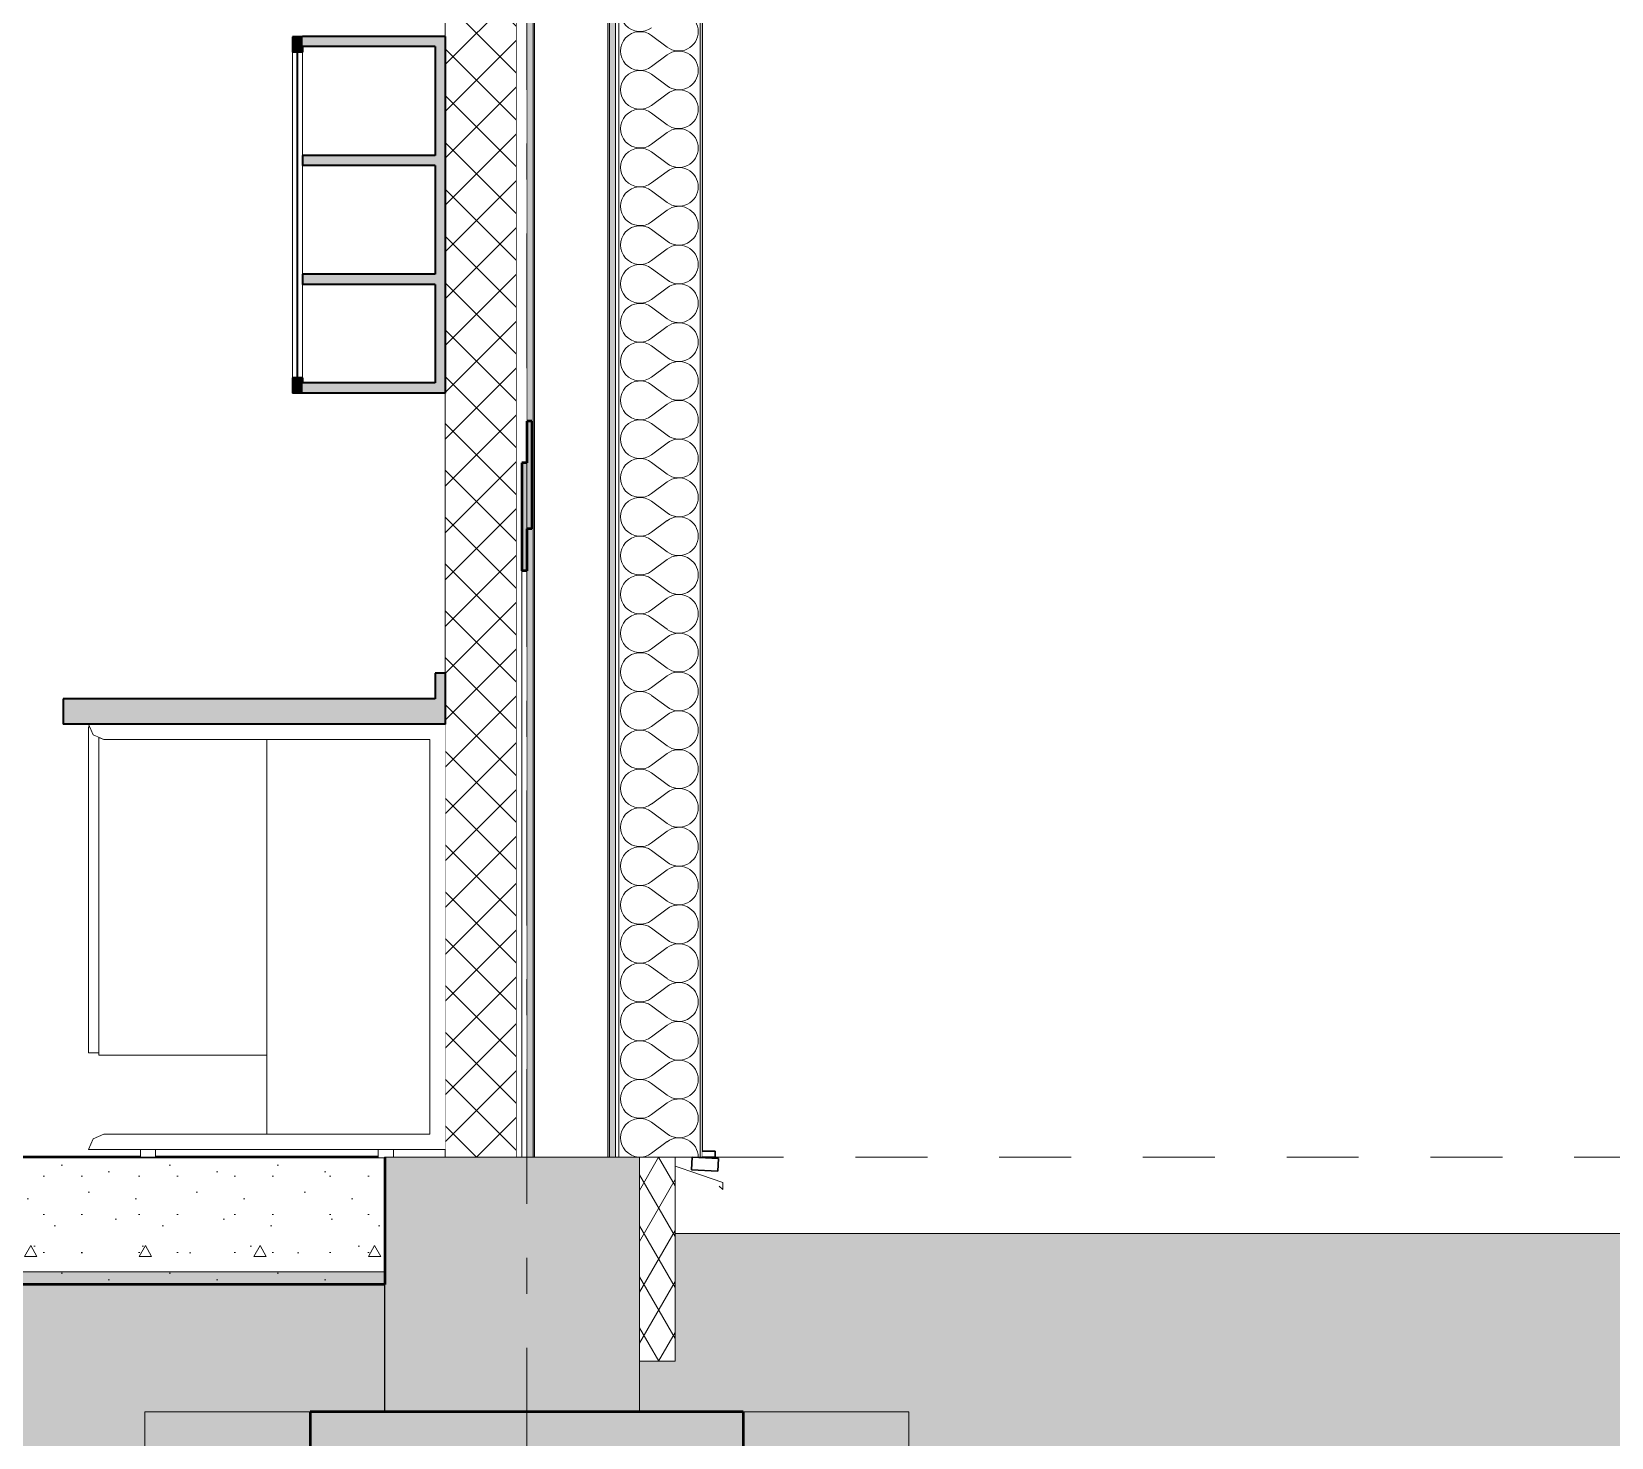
# Model space of a CAD drawing. Header units: millimetres. Extents: x -48147 to 1417267, y -496296 to 18123.
# Drawn here: x 1407974 to 1411075, y -491823 to -489063 of the extents above; entities that cross this region are included whole.
import ezdxf
from ezdxf.enums import TextEntityAlignment as Align

# ---------------------------------------------------------------- set-up
doc = ezdxf.new("R2010")
doc.units = ezdxf.units.MM
doc.header["$MEASUREMENT"] = 0
for name, pattern in [('Dashed', [2822.222233, 1411.111116, -1411.111116]), ('Double Dashed', [546.805537, 264.583325, -105.833328, 70.555556, -105.833328]), ('Wipeout_Contour', [1000, 0, -1000])]:
    doc.linetypes.add(name, pattern=pattern)
for name, color, linetype, lineweight, true_color in [('0_Pen_No__105', 7, 'Continuous', 15, 0xa6a6a6), ('A-20-M_Floor_Slab_Pen_No__81', 7, 'Continuous', 20, 0x6a6a6a), ('A-230-M_FLOOR.IFC Import_Pen_No__109', 7, 'Continuous', 15, 0xa6a6a6), ('A-230-M_FLOOR.IFC Import_Pen_No__29', 7, 'Continuous', 50, 0x2a2a2a), ('A-25-M_Wall_Int_Pen_No__107', 7, 'Continuous', 15, 0xa6a6a6), ('HATCHING_Pen_No__145', 7, 'Continuous', 0, 0xa6a6a6), ('New_A-15-MG_Structural_Grid_Phase_2_Pen_No__222', 7, 'Continuous', 13, 0x65af33), ('New_A-25-M_Wall_Ext_Pen_No__107', 7, 'Continuous', 15, 0xa6a6a6), ('New_A-35-M_FFE_Fixed_Pen_No__104', 7, 'Continuous', 15, 0xa6a6a6), ('New_A-35-M_FFE_Fixed_Pen_No__44', 7, 'Continuous', 35, 0x444444), ('New_A-35-M_FFE_Fixed_Pen_No__64', 7, 'Continuous', 20, 0x606060), ('New_ArchiCAD Doors_Pen_No__43', 7, 'Continuous', 30, 0x444444), ('New_ArchiCAD Windows_Pen_No__63', 7, 'Continuous', 20, 0x606060), ('S-160-M_FOUND.IFC Import_Pen_No__104', 7, 'Continuous', 15, 0xa6a6a6), ('S-160-M_FOUND.IFC Import_Pen_No__24', 7, 'Continuous', 50, 0x2a2a2a), ('S-280-M_STRUCT_FRAME.IFC Import_Pen_No__30', 7, 'Continuous', 50, 0x2a2a2a)]:
    doc.layers.add(name, color=color, linetype=linetype, lineweight=lineweight, true_color=true_color)
for name, color, linetype, lineweight in [('A-20-M_Floor_Slab_Pen_No__143', 254, 'Continuous', 0), ('A-25-M_Wall_Int_Pen_No__1', 7, 'Continuous', 13), ('HATCHING_Pen_No__101', 252, 'Continuous', 15), ('HATCHING_Pen_No__191', 7, 'Continuous', 5), ('HATCHING_Pen_No__2', 8, 'Continuous', 15), ('New_A-25-M_Wall_Ext_Pen_No__1', 7, 'Continuous', 13), ('New_A-35-M_FFE_Fixed_Pen_No__4', 7, 'Continuous', 20), ('New_ArchiCAD Doors_Pen_No__3', 7, 'Continuous', 18), ('S-160-M_FOUND.IFC Import_Pen_No__1', 7, 'Continuous', 13), ('S-160-M_FOUND.IFC Import_Pen_No__4', 7, 'Continuous', 20), ('S-280-M_STRUCT_FRAME.IFC Import_Pen_No__160', 5, 'Continuous', 200), ('S-280-M_STRUCT_FRAME.IFC Import_Pen_No__90', 8, 'Continuous', 20)]:
    doc.layers.add(name, color=color, linetype=linetype, lineweight=lineweight)
for name, color, linetype in [('A-230-M_FLOOR.IFC Import', 7, 'Continuous'), ('A-25-M_Wall_Int', 7, 'Continuous'), ('HATCHING', 7, 'Continuous'), ('New_A-15-MG_Structural_Grid_Phase_2', 7, 'Continuous'), ('New_A-25-M_Wall_Ext', 7, 'Continuous'), ('New_A-25-M_Wall_Int', 7, 'Continuous'), ('New_A-35-M_FFE_Fixed', 7, 'Continuous'), ('New_ArchiCAD Doors', 7, 'Continuous'), ('New_ArchiCAD Windows', 7, 'Continuous'), ('S-160-M_FOUND.IFC Import', 7, 'Continuous'), ('S-280-M_COLUMN.IFC Import', 7, 'Continuous'), ('S-280-M_STRUCT_FRAME.IFC Import', 7, 'Continuous')]:
    doc.layers.add(name, color=color, linetype=linetype)
doc.styles.add('GENERATED_STYLE_2', font='')
doc.styles.get('GENERATED_STYLE_2').set_extended_font_data('Swis721 BT')

# ---------------------------------------------------------------- blocks, each defined once
blk = doc.blocks.new('*X21', base_point=(1376122.5, -491272.8))
at = {"layer": 'New_A-25-M_Wall_Ext_Pen_No__107', "linetype": 'Continuous'}
for p, q in [((1409191.1, -489070.9), (1409221.6, -489093.8)), ((1409191.1, -489131.9), (1409221.6, -489109)), ((1409191.1, -489147.1), (1409221.6, -489170)), ((1409191.1, -489208.1), (1409221.6, -489185.2)), ((1409191.1, -489223.3), (1409221.6, -489246.2)), ((1409191.1, -489284.3), (1409221.6, -489261.4)), ((1409191.1, -489299.5), (1409221.6, -489322.3)), ((1409191.1, -489360.4), (1409221.6, -489337.6)), ((1409191.1, -489375.7), (1409221.6, -489398.5)), ((1409191.1, -489436.6), (1409221.6, -489413.8)), ((1409191.1, -489451.9), (1409221.6, -489474.7)), ((1409191.1, -489512.8), (1409221.6, -489490)), ((1409191.1, -489528.1), (1409221.6, -489550.9)), ((1409191.1, -489589), (1409221.6, -489566.2)), ((1409191.1, -489604.3), (1409221.6, -489627.1)), ((1409191.1, -489665.2), (1409221.6, -489642.3)), ((1409191.1, -489680.4), (1409221.6, -489703.3)), ((1409191.1, -489741.4), (1409221.6, -489718.5)), ((1409191.1, -489756.6), (1409221.6, -489779.5)), ((1409191.1, -489817.6), (1409221.6, -489794.7)), ((1409191.1, -489832.8), (1409221.6, -489855.7)), ((1409191.1, -489893.8), (1409221.6, -489870.9)), ((1409191.1, -489909), (1409221.6, -489931.9)), ((1409191.1, -489970), (1409221.6, -489947.1)), ((1409191.1, -489985.2), (1409221.6, -490008.1)), ((1409191.1, -490046.2), (1409221.6, -490023.3)), ((1409191.1, -490061.4), (1409221.6, -490084.3)), ((1409191.1, -490122.3), (1409221.6, -490099.5)), ((1409191.1, -490137.6), (1409221.6, -490160.4)), ((1409191.1, -490198.5), (1409221.6, -490175.7)), ((1409191.1, -490213.8), (1409221.6, -490236.6)), ((1409191.1, -490274.7), (1409221.6, -490251.9)), ((1409191.1, -490290), (1409221.6, -490312.8)), ((1409191.1, -490350.9), (1409221.6, -490328.1)), ((1409191.1, -490366.2), (1409221.6, -490389)), ((1409191.1, -490427.1), (1409221.6, -490404.3)), ((1409191.1, -490442.3), (1409221.6, -490465.2)), ((1409191.1, -490503.3), (1409221.6, -490480.4)), ((1409191.1, -490518.5), (1409221.6, -490541.4)), ((1409191.1, -490579.5), (1409221.6, -490556.6)), ((1409191.1, -490594.7), (1409221.6, -490617.6)), ((1409191.1, -490655.7), (1409221.6, -490632.8)), ((1409191.1, -490670.9), (1409221.6, -490693.8)), ((1409191.1, -490731.9), (1409221.6, -490709)), ((1409191.1, -490747.1), (1409221.6, -490770)), ((1409191.1, -490808.1), (1409221.6, -490785.2)), ((1409191.1, -490823.3), (1409221.6, -490846.2)), ((1409191.1, -490884.3), (1409221.6, -490861.4)), ((1409191.1, -490899.5), (1409221.6, -490922.3)), ((1409191.1, -490960.4), (1409221.6, -490937.6)), ((1409191.1, -490975.7), (1409221.6, -490998.5)), ((1409191.1, -491036.6), (1409221.6, -491013.8)), ((1409191.1, -491051.9), (1409221.6, -491074.7)), ((1409191.1, -491112.8), (1409221.6, -491090)), ((1409191.1, -491128.1), (1409221.6, -491150.9)), ((1409191.1, -491189), (1409221.6, -491166.2)), ((1409191.1, -491204.3), (1409221.6, -491227.1)), ((1409191.1, -491265.2), (1409221.6, -491242.3))]:
    blk.add_line(p, q, dxfattribs=at)
for centre, start, end in [((1409168.3, -489025.2), 53.1301, 306.8699), ((1409244.5, -489063.3), 0, 126.8699), ((1409168.3, -489101.4), 53.1301, 306.8699), ((1409244.5, -489063.3), 233.1301, 0), ((1409244.5, -489139.5), 0, 126.8699), ((1409168.3, -489177.6), 53.1301, 306.8699), ((1409244.5, -489139.5), 233.1301, 0), ((1409244.5, -489215.7), 0, 126.8699), ((1409168.3, -489253.8), 53.1301, 306.8699), ((1409244.5, -489215.7), 233.1301, 0), ((1409244.5, -489291.9), 0, 126.8699), ((1409168.3, -489330), 53.1301, 306.8699), ((1409244.5, -489291.9), 233.1301, 0), ((1409244.5, -489368.1), 0, 126.8699), ((1409168.3, -489406.2), 53.1301, 306.8699), ((1409244.5, -489368.1), 233.1301, 0), ((1409244.5, -489444.3), 0, 126.8699), ((1409168.3, -489482.3), 53.1301, 306.8699), ((1409244.5, -489444.3), 233.1301, 0), ((1409244.5, -489520.4), 0, 126.8699), ((1409168.3, -489558.5), 53.1301, 306.8699), ((1409244.5, -489520.4), 233.1301, 0), ((1409244.5, -489596.6), 0, 126.8699), ((1409168.3, -489634.7), 53.1301, 306.8699), ((1409244.5, -489596.6), 233.1301, 0), ((1409244.5, -489672.8), 0, 126.8699), ((1409168.3, -489710.9), 53.1301, 306.8699), ((1409244.5, -489672.8), 233.1301, 0), ((1409244.5, -489749), 0, 126.8699), ((1409168.3, -489787.1), 53.1301, 306.8699), ((1409244.5, -489749), 233.1301, 0), ((1409244.5, -489825.2), 0, 126.8699), ((1409168.3, -489863.3), 53.1301, 306.8699), ((1409244.5, -489825.2), 233.1301, 0), ((1409244.5, -489901.4), 0, 126.8699), ((1409168.3, -489939.5), 53.1301, 306.8699), ((1409244.5, -489901.4), 233.1301, 0), ((1409244.5, -489977.6), 0, 126.8699), ((1409168.3, -490015.7), 53.1301, 306.8699), ((1409244.5, -489977.6), 233.1301, 0), ((1409244.5, -490053.8), 0, 126.8699), ((1409168.3, -490091.9), 53.1301, 306.8699), ((1409244.5, -490053.8), 233.1301, 0), ((1409244.5, -490130), 0, 126.8699), ((1409168.3, -490168.1), 53.1301, 306.8699), ((1409244.5, -490130), 233.1301, 0), ((1409244.5, -490206.2), 0, 126.8699), ((1409168.3, -490244.3), 53.1301, 306.8699), ((1409244.5, -490206.2), 233.1301, 0), ((1409244.5, -490282.3), 0, 126.8699), ((1409168.3, -490320.4), 53.1301, 306.8699), ((1409244.5, -490282.3), 233.1301, 0), ((1409244.5, -490358.5), 0, 126.8699), ((1409168.3, -490396.6), 53.1301, 306.8699), ((1409244.5, -490358.5), 233.1301, 0), ((1409244.5, -490434.7), 0, 126.8699), ((1409168.3, -490472.8), 53.1301, 306.8699), ((1409244.5, -490434.7), 233.1301, 0), ((1409244.5, -490510.9), 0, 126.8699), ((1409168.3, -490549), 53.1301, 306.8699), ((1409244.5, -490510.9), 233.1301, 0), ((1409244.5, -490587.1), 0, 126.8699), ((1409168.3, -490625.2), 53.1301, 306.8699), ((1409244.5, -490587.1), 233.1301, 0), ((1409244.5, -490663.3), 0, 126.8699), ((1409168.3, -490701.4), 53.1301, 306.8699), ((1409244.5, -490663.3), 233.1301, 0), ((1409244.5, -490739.5), 0, 126.8699), ((1409168.3, -490777.6), 53.1301, 306.8699), ((1409244.5, -490739.5), 233.1301, 0), ((1409244.5, -490815.7), 0, 126.8699), ((1409168.3, -490853.8), 53.1301, 306.8699), ((1409244.5, -490815.7), 233.1301, 0), ((1409244.5, -490891.9), 0, 126.8699), ((1409168.3, -490930), 53.1301, 306.8699), ((1409244.5, -490891.9), 233.1301, 0), ((1409244.5, -490968.1), 0, 126.8699), ((1409168.3, -491006.2), 53.1301, 306.8699), ((1409244.5, -490968.1), 233.1301, 0), ((1409244.5, -491044.3), 0, 126.8699), ((1409168.3, -491082.3), 53.1301, 306.8699), ((1409244.5, -491044.3), 233.1301, 0), ((1409244.5, -491120.4), 0, 126.8699), ((1409168.3, -491158.5), 53.1301, 306.8699), ((1409244.5, -491120.4), 233.1301, 0), ((1409244.5, -491196.6), 0, 126.8699), ((1409168.3, -491234.7), 53.1301, 306.8699), ((1409244.5, -491196.6), 233.1301, 0), ((1409244.5, -491272.8), 0, 126.8699)]:
    blk.add_arc(centre, 38.1, start, end, dxfattribs=at)
blk = doc.blocks.new('Section Elem_1_2', base_point=(1376122.5, -491272.8))
at = {"color": 254, "linetype": 'Wipeout_Contour', "lineweight": 0, "ltscale": 5961970.590490608}
blk.add_wipeout([(1409290.9, -479172.8), (1409286.4, -479172.8), (1409286.4, -491272.8), (1409290.9, -491272.8)], dxfattribs=at).dxf.layer = 'New_A-25-M_Wall_Ext'
at = {"layer": 'New_A-25-M_Wall_Ext_Pen_No__107', "linetype": 'Continuous'}
h = blk.add_hatch(dxfattribs=at)
h.set_pattern_fill('Plaster_0002', color=256, style=0, pattern_type=2)
h.set_pattern_definition([(0, (1376122.47, -491272.82), (0, 86.60254), [0, -50]), (0, (1376147.47, -491229.52), (0, 86.60254), [0, -50])])
h.paths.add_polyline_path([(1409290.9, -479172.8), (1409286.4, -479172.8), (1409286.4, -491272.8), (1409290.9, -491272.8)])
at = {"color": 254, "linetype": 'Wipeout_Contour', "lineweight": 0, "ltscale": 7450057.069142466}
blk.add_wipeout([(1409286.4, -479172.8), (1409155.9, -479172.8), (1409126.4, -479172.8), (1409126.4, -491272.8), (1409286.4, -491272.8)], dxfattribs=at).dxf.layer = 'New_A-25-M_Wall_Ext'
at = {"layer": 'New_A-25-M_Wall_Ext_Pen_No__1', "linetype": 'Continuous'}
for p, q in [((1409286.4, -479172.8), (1409286.4, -491272.8)), ((1409290.9, -479172.8), (1409290.9, -491272.8))]:
    blk.add_line(p, q, dxfattribs=at)
at = {"layer": 'New_A-25-M_Wall_Ext'}
blk.add_blockref('*X21', (1376122.5, -491272.8), dxfattribs=at)
at = {"color": 254, "linetype": 'Wipeout_Contour', "lineweight": 0, "ltscale": 5961345.605445191}
blk.add_wipeout([(1409126.4, -479172.8), (1409120.4, -479172.8), (1409120.4, -491272.8), (1409126.4, -491272.8)], dxfattribs=at).dxf.layer = 'New_A-25-M_Wall_Ext'
at = {"layer": 'New_A-25-M_Wall_Ext_Pen_No__107', "linetype": 'Continuous', "lineweight": 0, "true_color": 0x535353}
blk.add_hatch(color=251, dxfattribs=at).paths.add_polyline_path([(1409108.4, -479172.8), (1409105.4, -479172.8), (1409105.4, -491272.8), (1409108.4, -491272.8)])
at = {"layer": 'New_A-25-M_Wall_Ext_Pen_No__107', "linetype": 'Continuous'}
blk.add_hatch(color=256, dxfattribs=at).paths.add_polyline_path([(1409120.4, -479172.8), (1409108.4, -479172.8), (1409108.4, -491272.8), (1409120.4, -491272.8)])
at = {"layer": 'New_A-25-M_Wall_Ext_Pen_No__1', "linetype": 'Continuous'}
blk.add_line((1409126.4, -479172.8), (1409126.4, -491272.8), dxfattribs=at)
at = {"color": 254, "linetype": 'Wipeout_Contour', "lineweight": 0, "ltscale": 5961005.224278798}
blk.add_wipeout([(1409105.4, -479172.8), (1408961.4, -479172.8), (1408961.4, -491272.8), (1409105.4, -491272.8)], dxfattribs=at).dxf.layer = 'New_A-25-M_Wall_Ext'
at = {"layer": 'New_A-25-M_Wall_Ext_Pen_No__107', "linetype": 'Continuous'}
blk.add_hatch(color=256, dxfattribs=at).paths.add_polyline_path([(1408958.4, -479172.8), (1408945.9, -479172.8), (1408945.9, -491272.8), (1408958.4, -491272.8)])
at = {"layer": 'New_A-25-M_Wall_Ext_Pen_No__107', "linetype": 'Continuous', "lineweight": 0, "true_color": 0x535353}
blk.add_hatch(color=251, dxfattribs=at).paths.add_polyline_path([(1408961.4, -479172.8), (1408958.4, -479172.8), (1408958.4, -491272.8), (1408961.4, -491272.8)])
at = {"layer": 'New_A-25-M_Wall_Ext_Pen_No__1', "linetype": 'Continuous'}
for p, q in [((1408958.4, -479172.8), (1408958.4, -491272.8)), ((1408961.4, -479172.8), (1408961.4, -491272.8)), ((1409105.4, -479172.8), (1409105.4, -491272.8)), ((1409108.4, -479172.8), (1409108.4, -491272.8)), ((1409120.4, -479172.8), (1409120.4, -491272.8)), ((1408945.9, -488272.8), (1408945.9, -491272.8))]:
    blk.add_line(p, q, dxfattribs=at)
at = {"layer": 'New_A-25-M_Wall_Ext_Pen_No__1', "linetype": 'Continuous', "flags": 128}
blk.add_lwpolyline([(1409290.9, -491272.8), (1409286.4, -491272.8), (1409126.4, -491272.8), (1409120.4, -491272.8), (1409108.4, -491272.8), (1409105.4, -491272.8), (1408961.4, -491272.8), (1408958.4, -491272.8), (1408945.9, -491272.8)], dxfattribs=at)
blk = doc.blocks.new('Section Elem_2_2', base_point=(1376122.5, -491272.8))
at = {"layer": 'New_ArchiCAD Windows_Pen_No__63', "linetype": 'Continuous'}
for p, q in [((1409186.1, -491272.8), (1409330.9, -491322.5)), ((1409330.9, -491336.5), (1409323.9, -491329.5)), ((1409330.9, -491322.5), (1409330.9, -491336.5))]:
    blk.add_line(p, q, dxfattribs=at)
blk = doc.blocks.new('Section Elem_6_2', base_point=(1376122.5, -491272.8))
at = {"layer": 'New_ArchiCAD Doors_Pen_No__3', "linetype": 'Continuous'}
for p, q in [((1409291, -489056.2), (1409291, -489121)), ((1409291, -489161.5), (1409291, -489226.3)), ((1409291, -489266.8), (1409291, -489331.6)), ((1409291, -489372.2), (1409291, -489437)), ((1409291, -489477.5), (1409291, -489542.3)), ((1409291, -489582.8), (1409291, -489647.6)), ((1409291, -489688.2), (1409291, -489725)), ((1409291, -489725), (1409291, -489789.8)), ((1409291, -489854.6), (1409291, -489789.8)), ((1409291, -489891.5), (1409291, -489854.6)), ((1409291, -489996.8), (1409291, -489932)), ((1409291, -490102.2), (1409291, -490037.3)), ((1409291, -490207.5), (1409291, -490142.7)), ((1409291, -490312.8), (1409291, -490248)), ((1409291, -490418.2), (1409291, -490353.3)), ((1409291, -490523.5), (1409291, -490458.7)), ((1409291, -490628.8), (1409291, -490564)), ((1409291, -490734.2), (1409291, -490669.3)), ((1409291, -490839.5), (1409291, -490774.7)), ((1409291, -490944.8), (1409291, -490880)), ((1409291, -491050.2), (1409291, -490985.3)), ((1409291, -491155.5), (1409291, -491090.7))]:
    blk.add_line(p, q, dxfattribs=at)
at = {"color": 254, "linetype": 'Wipeout_Contour', "lineweight": 0, "ltscale": 5969894.374833789}
blk.add_wipeout([(1409270.9, -491272.8), (1409269.6, -491297.8), (1409320.9, -491300.5), (1409322.2, -491275.5)], dxfattribs=at).dxf.layer = 'New_ArchiCAD Doors'
at = {"layer": 'New_ArchiCAD Doors_Pen_No__43', "linetype": 'Continuous'}
for p, q in [((1409269.6, -491297.8), (1409270.9, -491272.8)), ((1409320.9, -491300.5), (1409269.6, -491297.8))]:
    blk.add_line(p, q, dxfattribs=at)
at = {"color": 254, "linetype": 'Wipeout_Contour', "lineweight": 0, "ltscale": 5969896.59653056}
blk.add_wipeout([(1409290.9, -491272.8), (1409315.9, -491272.8), (1409315.9, -491260.8), (1409290.9, -491260.8)], dxfattribs=at).dxf.layer = 'New_ArchiCAD Doors'
at = {"layer": 'New_ArchiCAD Doors_Pen_No__3', "linetype": 'Continuous'}
blk.add_line((1409291, -491260.8), (1409291, -491196), dxfattribs=at)
at = {"layer": 'New_ArchiCAD Doors_Pen_No__43', "linetype": 'Continuous'}
for p, q in [((1409270.9, -491272.8), (1409322.2, -491275.5)), ((1409290.9, -491260.8), (1409315.9, -491260.8)), ((1409290.9, -491272.8), (1409315.9, -491272.8)), ((1409315.9, -491272.8), (1409315.9, -491260.8)), ((1409322.2, -491275.5), (1409320.9, -491300.5))]:
    blk.add_line(p, q, dxfattribs=at)
blk = doc.blocks.new('Section Elem_61_2', base_point=(1376122.5, -491272.8))
at = {"color": 254, "linetype": 'Wipeout_Contour', "lineweight": 0, "ltscale": 40258628.78991027}
blk.add_wipeout([(1408785.9, -488272.8), (1405442.9, -488272.8), (1405442.9, -491272.8), (1408187.5, -491272.8), (1408187.5, -491257.8), (1408085.9, -491257.8), (1408094.7, -491236.6), (1408115.9, -491227.8), (1408435.9, -491227.8), (1408435.9, -491072.8), (1408105.9, -491072.8), (1408105.9, -491067.8), (1408085.9, -491067.8), (1408085.9, -490427.8), (1408087.9, -490427.8), (1408085.9, -490422.8), (1408035.9, -490422.8), (1408035.9, -490372.8), (1408765.9, -490372.8), (1408765.9, -490322.8), (1408785.9, -490322.8), (1408785.9, -489772.8), (1408485.9, -489772.8), (1408485.9, -489073.8), (1408505.9, -489073.8), (1408505.9, -489072.8), (1408785.9, -489072.8)], dxfattribs=at).dxf.layer = 'New_A-25-M_Wall_Int'
at = {"color": 254, "linetype": 'Wipeout_Contour', "lineweight": 0, "ltscale": 5966618.107088426}
blk.add_wipeout([(1408217.5, -491272.8), (1408654.2, -491272.8), (1408654.2, -491257.8), (1408217.5, -491257.8)], dxfattribs=at).dxf.layer = 'New_A-25-M_Wall_Int'
at = {"color": 254, "linetype": 'Wipeout_Contour', "lineweight": 0, "ltscale": 5967748.018905752}
blk.add_wipeout([(1408684.2, -491257.8), (1408684.2, -491272.8), (1408785.9, -491272.8), (1408785.9, -491257.8)], dxfattribs=at).dxf.layer = 'New_A-25-M_Wall_Int'
blk = doc.blocks.new('Section Elem_67_2', base_point=(1376122.5, -491272.8))
at = {"color": 254, "linetype": 'Wipeout_Contour', "lineweight": 0, "ltscale": 7456417.153099655}
blk.add_wipeout([(1408105.9, -490448.7), (1408105.9, -491072.8), (1408435.9, -491072.8), (1408435.9, -490452.8), (1408115.9, -490452.8)], dxfattribs=at).dxf.layer = 'New_A-35-M_FFE_Fixed'
at = {"color": 254, "linetype": 'Wipeout_Contour', "lineweight": 0, "ltscale": 8946771.876374941}
blk.add_wipeout([(1408085.9, -491067.8), (1408105.9, -491067.8), (1408105.9, -490448.7), (1408094.7, -490444), (1408087.9, -490427.8), (1408085.9, -490427.8)], dxfattribs=at).dxf.layer = 'New_A-35-M_FFE_Fixed'
at = {"layer": 'New_A-35-M_FFE_Fixed_Pen_No__64', "linetype": 'Continuous'}
for p, q in [((1408085.9, -490427.8), (1408087.9, -490427.8)), ((1408085.9, -491067.8), (1408085.9, -490427.8)), ((1408105.9, -491067.8), (1408105.9, -490448.7)), ((1408085.9, -491067.8), (1408105.9, -491067.8)), ((1408105.9, -491072.8), (1408105.9, -491067.8)), ((1408105.9, -491072.8), (1408435.9, -491072.8))]:
    blk.add_line(p, q, dxfattribs=at)
blk = doc.blocks.new('Section Elem_416_2', base_point=(1376122.5, -491272.8))
at = {"color": 254, "linetype": 'Wipeout_Contour', "lineweight": 0, "ltscale": 5965851.360567644}
blk.add_wipeout([(1408785.9, -487672.8), (1408785.9, -491272.8), (1408925.9, -491272.8), (1408925.9, -487672.8)], dxfattribs=at).dxf.layer = 'A-25-M_Wall_Int'
at = {"layer": 'A-25-M_Wall_Int_Pen_No__107', "linetype": 'Continuous'}
h = blk.add_hatch(dxfattribs=at)
h.set_pattern_fill('Concrete_Block_0002', color=256, style=0, pattern_type=2)
h.set_pattern_definition([(45, (1376122.47, -491272.82), (-45.96194, 45.96194), []), (135, (1376122.47, -491272.82), (45.96194, 45.96194), [])])
h.paths.add_polyline_path([(1408785.9, -487672.8), (1408785.9, -491272.8), (1408925.9, -491272.8), (1408925.9, -487672.8)])
at = {"layer": 'A-25-M_Wall_Int_Pen_No__1', "linetype": 'Continuous'}
for p, q in [((1408785.9, -488272.8), (1408785.9, -489072.8)), ((1408925.9, -488272.8), (1408925.9, -491272.8)), ((1408785.9, -489772.8), (1408785.9, -490322.8)), ((1408785.9, -490422.8), (1408785.9, -491272.8)), ((1408925.9, -491272.8), (1408785.9, -491272.8))]:
    blk.add_line(p, q, dxfattribs=at)
blk = doc.blocks.new('Section Elem_457_2', base_point=(1376122.5, -491272.8))
at = {"color": 254, "linetype": 'Wipeout_Contour', "lineweight": 0, "ltscale": 10441659.39428989}
blk.add_wipeout([(1408945.9, -488272.8), (1408925.9, -488272.8), (1408925.9, -491272.8), (1408936, -491272.8), (1408936.1, -490121.6), (1408936.1, -489910.1), (1408945.9, -489910.1)], dxfattribs=at).dxf.layer = 'S-280-M_COLUMN.IFC Import'
blk = doc.blocks.new('Section Elem_462_2', base_point=(1376122.5, -491272.8))
at = {"layer": 'S-280-M_STRUCT_FRAME.IFC Import_Pen_No__160', "linetype": 'Continuous', "lineweight": 0, "true_color": 0x00007f}
blk.add_hatch(color=176, dxfattribs=at).paths.add_polyline_path([(1408956.1, -490039.5), (1408956.1, -489828), (1408946.1, -489828), (1408946.1, -490039.5)])
at = {"layer": 'S-280-M_STRUCT_FRAME.IFC Import_Pen_No__30', "linetype": 'Continuous'}
for p, q in [((1408946.1, -489828), (1408946.1, -489910.1)), ((1408956.1, -489828), (1408946.1, -489828)), ((1408956.1, -489828), (1408956.1, -490039.5)), ((1408956.1, -490039.5), (1408946.1, -490039.5))]:
    blk.add_line(p, q, dxfattribs=at)
blk = doc.blocks.new('Section Elem_463_2', base_point=(1376122.5, -491272.8))
at = {"layer": 'S-280-M_STRUCT_FRAME.IFC Import_Pen_No__30', "linetype": 'Continuous'}
blk.add_line((1408946.1, -489910.1), (1408936.1, -489910.1), dxfattribs=at)
at = {"color": 254, "linetype": 'Wipeout_Contour', "lineweight": 0, "ltscale": 5967778.386243966}
blk.add_wipeout([(1408936.1, -490121.6), (1408936, -491272.8), (1408945.9, -491272.8), (1408945.9, -490121.6)], dxfattribs=at).dxf.layer = 'S-280-M_STRUCT_FRAME.IFC Import'
at = {"layer": 'S-280-M_STRUCT_FRAME.IFC Import_Pen_No__160', "linetype": 'Continuous', "lineweight": 0, "true_color": 0x00007f}
blk.add_hatch(color=176, dxfattribs=at).paths.add_polyline_path([(1408946.1, -489910.1), (1408936.1, -489910.1), (1408936.1, -490121.6), (1408946.1, -490121.6)])
at = {"layer": 'S-280-M_STRUCT_FRAME.IFC Import_Pen_No__30', "linetype": 'Continuous'}
for p, q in [((1408936.1, -489910.1), (1408936.1, -490121.6)), ((1408946.1, -490039.5), (1408946.1, -490121.6)), ((1408946.1, -490121.6), (1408936.1, -490121.6))]:
    blk.add_line(p, q, dxfattribs=at)
at = {"layer": 'S-280-M_STRUCT_FRAME.IFC Import_Pen_No__90', "linetype": 'Continuous'}
blk.add_line((1408936, -491272.8), (1408936.1, -490121.6), dxfattribs=at)
blk = doc.blocks.new('Section Elem_482_2', base_point=(1376122.5, -491272.8))
at = {"color": 254, "linetype": 'Wipeout_Contour', "lineweight": 0, "ltscale": 5967995.293482644}
blk.add_wipeout([(1408667, -491522.8), (1408667, -491772.8), (1408667.1, -491772.8), (1408667.1, -491522.8)], dxfattribs=at).dxf.layer = 'S-280-M_STRUCT_FRAME.IFC Import'
blk = doc.blocks.new('Section Elem_485_2', base_point=(1376122.5, -491272.8))
at = {"color": 254, "linetype": 'Wipeout_Contour', "lineweight": 0, "ltscale": 7460732.988896545}
blk.add_wipeout([(1408667.1, -491522.8), (1408667.1, -491772.8), (1409167.1, -491772.8), (1409167.1, -491272.8), (1408667.1, -491272.8)], dxfattribs=at).dxf.layer = 'S-280-M_STRUCT_FRAME.IFC Import'
at = {"layer": 'S-280-M_STRUCT_FRAME.IFC Import_Pen_No__90', "linetype": 'Continuous'}
for p, q in [((1408785.9, -491272.8), (1408684.2, -491272.8)), ((1408945.9, -491272.8), (1408925.9, -491272.8)), ((1409167.1, -491772.8), (1409167.1, -491272.8)), ((1408667.1, -491522.8), (1408667.1, -491772.8))]:
    blk.add_line(p, q, dxfattribs=at)
blk = doc.blocks.new('Section Elem_642_2', base_point=(1376122.5, -491272.8))
at = {"color": 254, "linetype": 'Wipeout_Contour', "lineweight": 0, "ltscale": 5967489.911442509}
blk.add_wipeout([(1408196.1, -492522.8), (1408521.1, -492522.8), (1408521.1, -491772.8), (1408196.1, -491772.8)], dxfattribs=at).dxf.layer = 'S-160-M_FOUND.IFC Import'
at = {"color": 254, "linetype": 'Wipeout_Contour', "lineweight": 0, "ltscale": 5971927.009404609}
blk.add_wipeout([(1409371.1, -492522.8), (1409696.1, -492522.8), (1409696.1, -491772.8), (1409371.1, -491772.8)], dxfattribs=at).dxf.layer = 'S-160-M_FOUND.IFC Import'
at = {"layer": 'S-160-M_FOUND.IFC Import_Pen_No__4', "linetype": 'Continuous'}
for p, q in [((1408196.1, -491772.8), (1408521.1, -491772.8)), ((1408196.1, -491772.8), (1408196.1, -492522.8)), ((1409371.1, -491772.8), (1409696.1, -491772.8)), ((1409696.1, -491772.8), (1409696.1, -492522.8)), ((1408521.1, -492522.8), (1408196.1, -492522.8)), ((1409696.1, -492522.8), (1409371.1, -492522.8))]:
    blk.add_line(p, q, dxfattribs=at)
blk = doc.blocks.new('Section Elem_720_2', base_point=(1376122.5, -491272.8))
at = {"layer": 'S-160-M_FOUND.IFC Import_Pen_No__1', "linetype": 'Continuous'}
blk.add_line((1408667, -491772.8), (1408667, -491522.8), dxfattribs=at)
blk = doc.blocks.new('Section Elem_721_2', base_point=(1376122.5, -491272.8))
at = {"layer": 'S-160-M_FOUND.IFC Import_Pen_No__1', "linetype": 'Continuous'}
blk.add_line((1408667, -491772.8), (1408667, -491522.8), dxfattribs=at)
blk = doc.blocks.new('Section Elem_722_2', base_point=(1376122.5, -491272.8))
at = {"layer": 'S-160-M_FOUND.IFC Import_Pen_No__1', "linetype": 'Continuous'}
blk.add_line((1408667, -491772.8), (1408667, -491522.8), dxfattribs=at)
blk = doc.blocks.new('Section Elem_742_2', base_point=(1376122.5, -491272.8))
at = {"color": 254, "linetype": 'Wipeout_Contour', "lineweight": 0, "ltscale": 5964081.682229497}
blk.add_wipeout([(1408667.1, -491522.8), (1408667.1, -491272.8), (1406768.9, -491272.8), (1406768.9, -491522.8)], dxfattribs=at).dxf.layer = 'A-230-M_FLOOR.IFC Import'
at = {"layer": 'A-230-M_FLOOR.IFC Import_Pen_No__109', "linetype": 'Continuous'}
h = blk.add_hatch(dxfattribs=at)
h.set_pattern_fill('Lightweight_Concrete_0002', color=256, style=0, pattern_type=2)
h.set_pattern_definition([(0, (1376122.47, -491272.82), (0, 389.7114), [24.375, -200.625]), (0, (1376234.97, -491077.97), (0, 389.7114), [24.375, -200.625]), (60, (1376122.47, -491272.82), (-337.5, 194.8557), [24.375, -200.625]), (60, (1376347.47, -491272.82), (-337.5, 194.8557), [24.375, -200.625]), (120, (1376146.84, -491272.82), (337.5, 194.8557), [24.375, -200.625]), (120, (1376371.84, -491272.82), (337.5, 194.8557), [24.375, -200.625]), (0, (1376122.47, -491235.32), (0, 75), [0, -75, 0, -112.5]), (45, (1376159.97, -491235.32), (-53.033, 53.033), [0, -56.25, 0, -93.75])])
h.paths.add_polyline_path([(1408667.1, -491522.8), (1408667.1, -491272.8), (1406768.9, -491272.8), (1406768.9, -491522.8)])
at = {"layer": 'A-230-M_FLOOR.IFC Import_Pen_No__29', "linetype": 'Continuous'}
for p, q in [((1408667.1, -491272.8), (1406768.9, -491272.8)), ((1408667.1, -491272.8), (1408667.1, -491522.8)), ((1408667.1, -491522.8), (1406768.9, -491522.8))]:
    blk.add_line(p, q, dxfattribs=at)
blk = doc.blocks.new('Section Elem_749_2', base_point=(1376122.5, -491272.8))
at = {"layer": 'New_A-35-M_FFE_Fixed_Pen_No__104', "linetype": 'Continuous'}
blk.add_hatch(color=256, dxfattribs=at).paths.add_polyline_path([(1408765.9, -490372.8), (1408785.9, -490372.8), (1408785.9, -490322.8), (1408765.9, -490322.8)])
at = {"layer": 'New_A-35-M_FFE_Fixed_Pen_No__44', "linetype": 'Continuous'}
for p, q in [((1408765.9, -490322.8), (1408765.9, -490372.8)), ((1408785.9, -490322.8), (1408765.9, -490322.8)), ((1408035.9, -490372.8), (1408035.9, -490422.8)), ((1408765.9, -490372.8), (1408035.9, -490372.8))]:
    blk.add_line(p, q, dxfattribs=at)
at = {"color": 254, "linetype": 'Wipeout_Contour', "lineweight": 0, "ltscale": 5965688.489782263}
blk.add_wipeout([(1408191.9, -491272.8), (1408191.9, -491257.8), (1408187.5, -491257.8), (1408187.5, -491272.8)], dxfattribs=at).dxf.layer = 'New_A-35-M_FFE_Fixed'
at = {"color": 254, "linetype": 'Wipeout_Contour', "lineweight": 0, "ltscale": 5965785.200133341}
blk.add_wipeout([(1408217.5, -491272.8), (1408217.5, -491257.8), (1408213.1, -491257.8), (1408213.1, -491272.8)], dxfattribs=at).dxf.layer = 'New_A-35-M_FFE_Fixed'
at = {"color": 254, "linetype": 'Wipeout_Contour', "lineweight": 0, "ltscale": 5967451.014317534}
blk.add_wipeout([(1408658.6, -491272.8), (1408658.6, -491257.8), (1408654.2, -491257.8), (1408654.2, -491272.8)], dxfattribs=at).dxf.layer = 'New_A-35-M_FFE_Fixed'
at = {"color": 254, "linetype": 'Wipeout_Contour', "lineweight": 0, "ltscale": 5967547.728144344}
blk.add_wipeout([(1408684.2, -491272.8), (1408684.2, -491257.8), (1408679.8, -491257.8), (1408679.8, -491272.8)], dxfattribs=at).dxf.layer = 'New_A-35-M_FFE_Fixed'
at = {"color": 254, "linetype": 'Wipeout_Contour', "lineweight": 0, "ltscale": 5965756.874310843}
blk.add_wipeout([(1408213.1, -491272.8), (1408213.1, -491257.8), (1408202.5, -491257.8), (1408202.5, -491272.8)], dxfattribs=at).dxf.layer = 'New_A-35-M_FFE_Fixed'
at = {"color": 254, "linetype": 'Wipeout_Contour', "lineweight": 0, "ltscale": 5967519.401303841}
blk.add_wipeout([(1408679.8, -491272.8), (1408679.8, -491257.8), (1408669.2, -491257.8), (1408669.2, -491272.8)], dxfattribs=at).dxf.layer = 'New_A-35-M_FFE_Fixed'
at = {"color": 254, "linetype": 'Wipeout_Contour', "lineweight": 0, "ltscale": 5965716.815571805}
blk.add_wipeout([(1408202.5, -491272.8), (1408202.5, -491257.8), (1408191.9, -491257.8), (1408191.9, -491272.8)], dxfattribs=at).dxf.layer = 'New_A-35-M_FFE_Fixed'
at = {"color": 254, "linetype": 'Wipeout_Contour', "lineweight": 0, "ltscale": 5967479.341125108}
blk.add_wipeout([(1408669.2, -491272.8), (1408669.2, -491257.8), (1408658.6, -491257.8), (1408658.6, -491272.8)], dxfattribs=at).dxf.layer = 'New_A-35-M_FFE_Fixed'
at = {"color": 254, "linetype": 'Wipeout_Contour', "lineweight": 0, "ltscale": 14914503.11378572}
blk.add_wipeout([(1408785.9, -491257.8), (1408785.9, -490422.8), (1408085.9, -490422.8), (1408094.7, -490444), (1408115.9, -490452.8), (1408755.9, -490452.8), (1408755.9, -491227.8), (1408115.9, -491227.8), (1408094.7, -491236.6), (1408085.9, -491257.8)], dxfattribs=at).dxf.layer = 'New_A-35-M_FFE_Fixed'
at = {"layer": 'New_A-35-M_FFE_Fixed_Pen_No__104', "linetype": 'Continuous'}
blk.add_hatch(color=256, dxfattribs=at).paths.add_polyline_path([(1408035.9, -490422.8), (1408785.9, -490422.8), (1408785.9, -490372.8), (1408035.9, -490372.8)])
at = {"layer": 'New_A-35-M_FFE_Fixed_Pen_No__44', "linetype": 'Continuous'}
blk.add_line((1408785.9, -490422.8), (1408035.9, -490422.8), dxfattribs=at)
at = {"layer": 'New_A-35-M_FFE_Fixed_Pen_No__44', "linetype": 'Continuous', "flags": 128}
blk.add_lwpolyline([(1408785.9, -490322.8), (1408785.9, -490372.8), (1408785.9, -490422.8)], dxfattribs=at)
at = {"layer": 'New_A-35-M_FFE_Fixed_Pen_No__64', "linetype": 'Continuous'}
for p, q in [((1408094.7, -490444), (1408085.9, -490422.8)), ((1408115.9, -490452.8), (1408094.7, -490444)), ((1408085.9, -491257.8), (1408094.7, -491236.6)), ((1408785.9, -491257.8), (1408085.9, -491257.8)), ((1408094.7, -491236.6), (1408115.9, -491227.8)), ((1408187.5, -491272.8), (1408187.5, -491257.8)), ((1408217.5, -491272.8), (1408217.5, -491257.8)), ((1408654.2, -491272.8), (1408654.2, -491257.8)), ((1408684.2, -491272.8), (1408684.2, -491257.8)), ((1408669.2, -491272.8), (1408667.1, -491272.8)), ((1408679.8, -491272.8), (1408669.2, -491272.8)), ((1408684.2, -491272.8), (1408679.8, -491272.8))]:
    blk.add_line(p, q, dxfattribs=at)
at = {"color": 254, "linetype": 'Wipeout_Contour', "lineweight": 0, "ltscale": 5966662.972258544}
blk.add_wipeout([(1408755.9, -491227.8), (1408755.9, -490452.8), (1408435.9, -490452.8), (1408435.9, -491227.8)], dxfattribs=at).dxf.layer = 'New_A-35-M_FFE_Fixed'
at = {"layer": 'New_A-35-M_FFE_Fixed_Pen_No__64', "linetype": 'Continuous'}
for p, q in [((1408755.9, -490452.8), (1408115.9, -490452.8)), ((1408435.9, -491227.8), (1408435.9, -490452.8)), ((1408755.9, -491227.8), (1408755.9, -490452.8)), ((1408115.9, -491227.8), (1408755.9, -491227.8))]:
    blk.add_line(p, q, dxfattribs=at)
blk = doc.blocks.new('Section Elem_750_2', base_point=(1376122.5, -491272.8))
at = {"layer": 'New_A-35-M_FFE_Fixed_Pen_No__44', "linetype": 'Continuous'}
for p, q in [((1408505.9, -489073.8), (1408485.9, -489073.8)), ((1408505.9, -489072.8), (1408505.9, -489073.8)), ((1408785.9, -489072.8), (1408505.9, -489072.8))]:
    blk.add_line(p, q, dxfattribs=at)
at = {"layer": 'New_A-35-M_FFE_Fixed_Pen_No__44', "linetype": 'Continuous', "flags": 128}
for points in [[(1408785.9, -489072.8), (1408785.9, -489092.8), (1408785.9, -489752.8), (1408785.9, -489772.8)], [(1408785.9, -489772.8), (1408505.9, -489772.8), (1408485.9, -489772.8)]]:
    blk.add_lwpolyline(points, dxfattribs=at)
at = {"color": 254, "linetype": 'Wipeout_Contour', "lineweight": 0, "ltscale": 5964657.470803902}
blk.add_wipeout([(1408505.9, -489092.8), (1408505.9, -489306.2), (1408765.9, -489306.2), (1408765.9, -489092.8)], dxfattribs=at).dxf.layer = 'New_A-35-M_FFE_Fixed'
at = {"color": 254, "linetype": 'Wipeout_Contour', "lineweight": 0, "ltscale": 5964963.730343289}
blk.add_wipeout([(1408505.9, -489539.5), (1408765.9, -489539.5), (1408765.9, -489326.2), (1408505.9, -489326.2)], dxfattribs=at).dxf.layer = 'New_A-35-M_FFE_Fixed'
at = {"color": 254, "linetype": 'Wipeout_Contour', "lineweight": 0, "ltscale": 5965256.984146968}
blk.add_wipeout([(1408505.9, -489559.5), (1408505.9, -489752.8), (1408765.9, -489752.8), (1408765.9, -489559.5)], dxfattribs=at).dxf.layer = 'New_A-35-M_FFE_Fixed'
at = {"layer": 'New_A-35-M_FFE_Fixed_Pen_No__104', "linetype": 'Continuous'}
blk.add_hatch(color=256, dxfattribs=at).paths.add_polyline_path([(1408765.9, -489752.8), (1408785.9, -489752.8), (1408785.9, -489092.8), (1408765.9, -489092.8)])
at = {"layer": 'New_A-35-M_FFE_Fixed_Pen_No__44', "linetype": 'Continuous'}
for p, q in [((1408765.9, -489092.8), (1408765.9, -489306.2)), ((1408765.9, -489326.2), (1408765.9, -489539.5)), ((1408765.9, -489559.5), (1408765.9, -489752.8))]:
    blk.add_line(p, q, dxfattribs=at)
at = {"color": 254, "linetype": 'Wipeout_Contour', "lineweight": 0, "ltscale": 5964422.38696079}
blk.add_wipeout([(1408505.9, -489742.8), (1408505.9, -489103.8), (1408485.9, -489103.8), (1408485.9, -489742.8)], dxfattribs=at).dxf.layer = 'New_A-35-M_FFE_Fixed'
at = {"layer": 'New_A-35-M_FFE_Fixed_Pen_No__104', "linetype": 'Continuous'}
for points in [[(1408505.9, -489103.8), (1408505.9, -489073.8), (1408485.9, -489073.8), (1408485.9, -489103.8)], [(1408505.9, -489092.8), (1408785.9, -489092.8), (1408785.9, -489072.8), (1408505.9, -489072.8)], [(1408765.9, -489326.2), (1408765.9, -489306.2), (1408505.9, -489306.2), (1408505.9, -489326.2)], [(1408765.9, -489559.5), (1408765.9, -489539.5), (1408505.9, -489539.5), (1408505.9, -489559.5)], [(1408505.9, -489772.8), (1408505.9, -489742.8), (1408485.9, -489742.8), (1408485.9, -489772.8)], [(1408505.9, -489772.8), (1408785.9, -489772.8), (1408785.9, -489752.8), (1408505.9, -489752.8)]]:
    blk.add_hatch(color=256, dxfattribs=at).paths.add_polyline_path(points)
at = {"layer": 'New_A-35-M_FFE_Fixed_Pen_No__4', "linetype": 'Continuous'}
for p, q in [((1408485.9, -489742.8), (1408485.9, -489103.8)), ((1408505.9, -489306.2), (1408505.9, -489103.8)), ((1408505.9, -489539.5), (1408505.9, -489326.2)), ((1408505.9, -489742.8), (1408505.9, -489559.5))]:
    blk.add_line(p, q, dxfattribs=at)
at = {"layer": 'New_A-35-M_FFE_Fixed_Pen_No__44', "linetype": 'Continuous'}
for p, q in [((1408485.9, -489073.8), (1408485.9, -489103.8)), ((1408505.9, -489103.8), (1408485.9, -489103.8)), ((1408495.9, -489742.8), (1408495.9, -489103.8)), ((1408505.9, -489092.8), (1408505.9, -489103.8)), ((1408765.9, -489092.8), (1408505.9, -489092.8)), ((1408505.9, -489306.2), (1408505.9, -489326.2)), ((1408765.9, -489306.2), (1408505.9, -489306.2)), ((1408765.9, -489326.2), (1408505.9, -489326.2)), ((1408505.9, -489539.5), (1408505.9, -489559.5)), ((1408765.9, -489539.5), (1408505.9, -489539.5)), ((1408765.9, -489559.5), (1408505.9, -489559.5)), ((1408485.9, -489742.8), (1408485.9, -489772.8)), ((1408505.9, -489742.8), (1408485.9, -489742.8)), ((1408505.9, -489742.8), (1408505.9, -489752.8)), ((1408765.9, -489752.8), (1408505.9, -489752.8))]:
    blk.add_line(p, q, dxfattribs=at)
blk = doc.blocks.new('Section Elem_773_2', base_point=(1376122.5, -491272.8))
at = {"layer": 'S-160-M_FOUND.IFC Import_Pen_No__104', "linetype": 'Continuous', "lineweight": 0, "true_color": 0x535353}
blk.add_hatch(color=251, dxfattribs=at).paths.add_polyline_path([(1408521.1, -491772.8), (1408521.1, -492522.8), (1408796.1, -492522.8), (1408796.1, -492447.8), (1409096.1, -492447.8), (1409096.1, -492522.8), (1409371.1, -492522.8), (1409371.1, -491772.8)])
at = {"layer": 'S-160-M_FOUND.IFC Import_Pen_No__24', "linetype": 'Continuous'}
for p, q in [((1408521.1, -491772.8), (1408521.1, -492522.8)), ((1409371.1, -491772.8), (1408521.1, -491772.8)), ((1409371.1, -491772.8), (1409371.1, -492522.8)), ((1408796.1, -492522.8), (1408521.1, -492522.8)), ((1409371.1, -492522.8), (1409096.1, -492522.8))]:
    blk.add_line(p, q, dxfattribs=at)
blk = doc.blocks.new('Standard grid marker[9]_2', base_point=(1408945.9, -469868.2))
at = {"layer": 'New_A-15-MG_Structural_Grid_Phase_2_Pen_No__222', "linetype": 'Double Dashed'}
blk.add_line((1408945.9, -470868.2), (1408945.9, -494272.8), dxfattribs=at)
at = {"layer": 'New_A-15-MG_Structural_Grid_Phase_2_Pen_No__222', "style": 'GENERATED_STYLE_2'}
for tag, p in [('AC_MarkerText_1_0', (1408945.9, -469600)), ('AC_MarkerText_1_1', (1408945.9, -495504.6))]:
    blk.add_attdef(tag, text='', height=175, rotation=360, dxfattribs=at).set_placement(p, align=Align.MIDDLE_CENTER)
blk = doc.blocks.new('S-25 Building Section_STORY_MARKER', base_point=(1376122.5, -491272.8))
at = {"layer": '0_Pen_No__105', "linetype": 'Dashed', "ltscale": 0.1}
blk.add_line((1357662.3, -491272.8), (1413604.9, -491272.8), dxfattribs=at)

msp = doc.modelspace()

# ---------------------------------------------------------------- block references
at = {"layer": 'New_A-25-M_Wall_Ext'}
msp.add_blockref('Section Elem_1_2', (1376122.5, -491272.8), dxfattribs=at)
at = {"layer": 'New_A-25-M_Wall_Int'}
msp.add_blockref('Section Elem_61_2', (1376122.5, -491272.8), dxfattribs=at)
at = {"layer": 'S-280-M_STRUCT_FRAME.IFC Import'}
msp.add_blockref('Section Elem_482_2', (1376122.5, -491272.8), dxfattribs=at)

# ---------------------------------------------------------------- next in the draw order: block references
at = {"layer": 'A-25-M_Wall_Int'}
msp.add_blockref('Section Elem_416_2', (1376122.5, -491272.8), dxfattribs=at)
at = {"layer": 'New_A-35-M_FFE_Fixed'}
msp.add_blockref('Section Elem_67_2', (1376122.5, -491272.8), dxfattribs=at)
at = {"layer": 'New_ArchiCAD Windows'}
msp.add_blockref('Section Elem_2_2', (1376122.5, -491272.8), dxfattribs=at)

# ---------------------------------------------------------------- next in the draw order: block references
at = {"layer": 'New_A-35-M_FFE_Fixed'}
msp.add_blockref('Section Elem_750_2', (1376122.5, -491272.8), dxfattribs=at)
at = {"layer": 'New_ArchiCAD Doors'}
msp.add_blockref('Section Elem_6_2', (1376122.5, -491272.8), dxfattribs=at)
at = {"layer": 'S-280-M_COLUMN.IFC Import'}
msp.add_blockref('Section Elem_457_2', (1376122.5, -491272.8), dxfattribs=at)

# ---------------------------------------------------------------- next in the draw order: block references
at = {"layer": 'S-280-M_STRUCT_FRAME.IFC Import'}
msp.add_blockref('Section Elem_462_2', (1376122.5, -491272.8), dxfattribs=at)

# ---------------------------------------------------------------- next in the draw order: block references
msp.add_blockref('Section Elem_463_2', (1376122.5, -491272.8), dxfattribs=at)

# ---------------------------------------------------------------- next in the draw order: block references
msp.add_blockref('Section Elem_485_2', (1376122.5, -491272.8), dxfattribs=at)

# ---------------------------------------------------------------- next in the draw order: block references
at = {"layer": 'S-160-M_FOUND.IFC Import'}
msp.add_blockref('Section Elem_642_2', (1376122.5, -491272.8), dxfattribs=at)

# ---------------------------------------------------------------- next in the draw order: block references
for name in ['Section Elem_720_2', 'Section Elem_721_2', 'Section Elem_722_2', 'Section Elem_773_2']:
    msp.add_blockref(name, (1376122.5, -491272.8), dxfattribs=at)

# ---------------------------------------------------------------- next in the draw order: block references
at = {"layer": 'A-230-M_FLOOR.IFC Import'}
msp.add_blockref('Section Elem_742_2', (1376122.5, -491272.8), dxfattribs=at)

# ---------------------------------------------------------------- next in the draw order: linework, layer by layer
at = {"layer": 'HATCHING_Pen_No__191', "linetype": 'Continuous', "flags": 128}
msp.add_lwpolyline([(1376380.6, -491497.8), (1396555.4, -491497.8), (1396555.4, -491692.8), (1403458.7, -491692.8), (1403458.7, -491497.8), (1404768.7, -491497.8), (1404768.7, -491872.8), (1406768.7, -491872.8), (1406768.7, -491497.8), (1408667, -491497.8), (1408667, -491772.8), (1409167, -491772.8), (1409167, -491673.3), (1409237, -491673.3), (1409237, -491422.6), (1413992.3, -491422.6), (1413992.3, -496295.5), (1355345.2, -496295.5)], dxfattribs=at)

# ---------------------------------------------------------------- next in the draw order: block references
at = {"layer": 'New_A-35-M_FFE_Fixed'}
msp.add_blockref('Section Elem_749_2', (1376122.5, -491272.8), dxfattribs=at)

# ---------------------------------------------------------------- next in the draw order: hatches: boundary and pattern name
at = {"layer": 'HATCHING_Pen_No__145', "linetype": 'Continuous'}
msp.add_hatch(color=256, dxfattribs=at).paths.add_polyline_path([(1355345.2, -491272.8), (1359827.5, -491272.8), (1359827.5, -491952.6), (1359897.5, -491952.6), (1359897.5, -492202.8), (1360443, -492202.8), (1360443, -491673.3), (1376380.6, -491673.3), (1376380.6, -491497.8), (1396555.4, -491497.8), (1396555.4, -491692.8), (1403458.7, -491692.8), (1403458.7, -491497.8), (1404768.7, -491497.8), (1404768.7, -491872.8), (1406768.7, -491872.8), (1406768.7, -491497.8), (1408667, -491497.8), (1408667, -491772.8), (1409167, -491772.8), (1409167, -491673.3), (1409237, -491673.3), (1409237, -491422.6), (1413992.3, -491422.6), (1413992.3, -496295.5), (1355345.2, -496295.5)])

# ---------------------------------------------------------------- next in the draw order: block references
at = {"layer": 'New_A-15-MG_Structural_Grid_Phase_2', "color": 8, "linetype": 'Continuous', "lineweight": 15}
msp.add_blockref('Standard grid marker[9]_2', (1408945.9, -469868.2), dxfattribs=at)

# ---------------------------------------------------------------- next in the draw order: wipeouts: each hides what was drawn before it
at = {"color": 254, "linetype": 'Wipeout_Contour', "lineweight": 0, "ltscale": 5969785.565775253}
msp.add_wipeout([(1409167, -491673.3), (1409237, -491673.3), (1409237, -491272.8), (1409167, -491272.8)], dxfattribs=at).dxf.layer = 'HATCHING'

# ---------------------------------------------------------------- next in the draw order: hatches: boundary and pattern name
at = {"layer": 'A-20-M_Floor_Slab_Pen_No__143', "linetype": 'Continuous'}
msp.add_hatch(color=256, dxfattribs=at).paths.add_polyline_path([(1408667, -491772.8), (1409167, -491772.8), (1409167, -491272.8), (1408667, -491272.8)])
at = {"layer": 'HATCHING_Pen_No__101', "linetype": 'Continuous'}
h = msp.add_hatch(dxfattribs=at)
h.set_pattern_fill('Batt_Insulation_0002', color=256, style=0, pattern_type=2)
h.set_pattern_definition([(60, (1376122.47, -491272.82), (-43.30127, 25), []), (120, (1376122.47, -491272.82), (43.30127, 25), [])])
h.paths.add_polyline_path([(1409167, -491673.3), (1409237, -491673.3), (1409237, -491272.8), (1409167, -491272.8)])

# ---------------------------------------------------------------- next in the draw order: linework, layer by layer
at = {"layer": 'A-20-M_Floor_Slab_Pen_No__81', "linetype": 'Continuous', "flags": 128}
msp.add_lwpolyline([(1408667, -491772.8), (1409167, -491772.8), (1409167, -491272.8), (1408667, -491272.8)], close=True, dxfattribs=at)
at = {"layer": 'HATCHING_Pen_No__2', "linetype": 'Continuous', "flags": 128}
msp.add_lwpolyline([(1409167, -491673.3), (1409237, -491673.3), (1409237, -491272.8), (1409167, -491272.8)], close=True, dxfattribs=at)

# ---------------------------------------------------------------- next in the draw order: block references
at = {"linetype": 'Continuous', "lineweight": 0}
msp.add_blockref('S-25 Building Section_STORY_MARKER', (1376122.5, -491272.8), dxfattribs=at)

doc.saveas('drawing.dxf')
